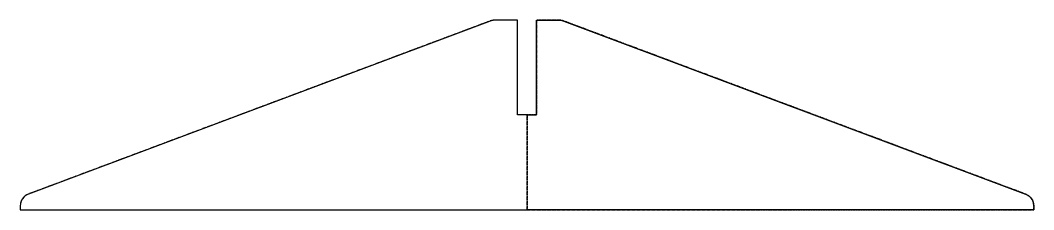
# Model space of a CAD drawing. Header units: millimetres. Extents: x -80 to 80, y 0 to 30.
import ezdxf

# ---------------------------------------------------------------- set-up
doc = ezdxf.new("R2010")
doc.units = ezdxf.units.MM
doc.linetypes.add('CHAIN', pattern=[0.7087, 0.4724, -0.0591, 0.1181, -0.0591])

msp = doc.modelspace()

# ---------------------------------------------------------------- linework, layer by layer
at = {"linetype": 'CHAIN', "flags": 128}
for points in [[(0, 0), (0, 15), (-1.5, 15), (-1.5, 30), (-5.14, 30, 0.090119), (-5.84, 29.87), (-78.7, 2.49, 0.312432), (-80, 0.62), (-80, 0)], [(0, 0), (80, 0), (80, 0.62, 0.312432), (78.7, 2.49), (5.84, 29.87, 0.090119), (5.14, 30), (1.5, 30), (1.5, 15), (0, 15)]]:
    msp.add_lwpolyline(points, format="xyb", close=True, dxfattribs=at)
for points in [[(0, 15), (-1.5, 15), (-1.5, 30), (-5.14, 30, 0.090119), (-5.84, 29.87), (-78.7, 2.49, 0.312432), (-80, 0.62), (-80, 0), (0, 0)], [(0, 15), (1.5, 15), (1.5, 30), (5.14, 30, -0.090119), (5.84, 29.87), (78.7, 2.49, -0.312432), (80, 0.62), (80, 0), (0, 0)]]:
    msp.add_lwpolyline(points, format="xyb")

doc.saveas('drawing.dxf')
